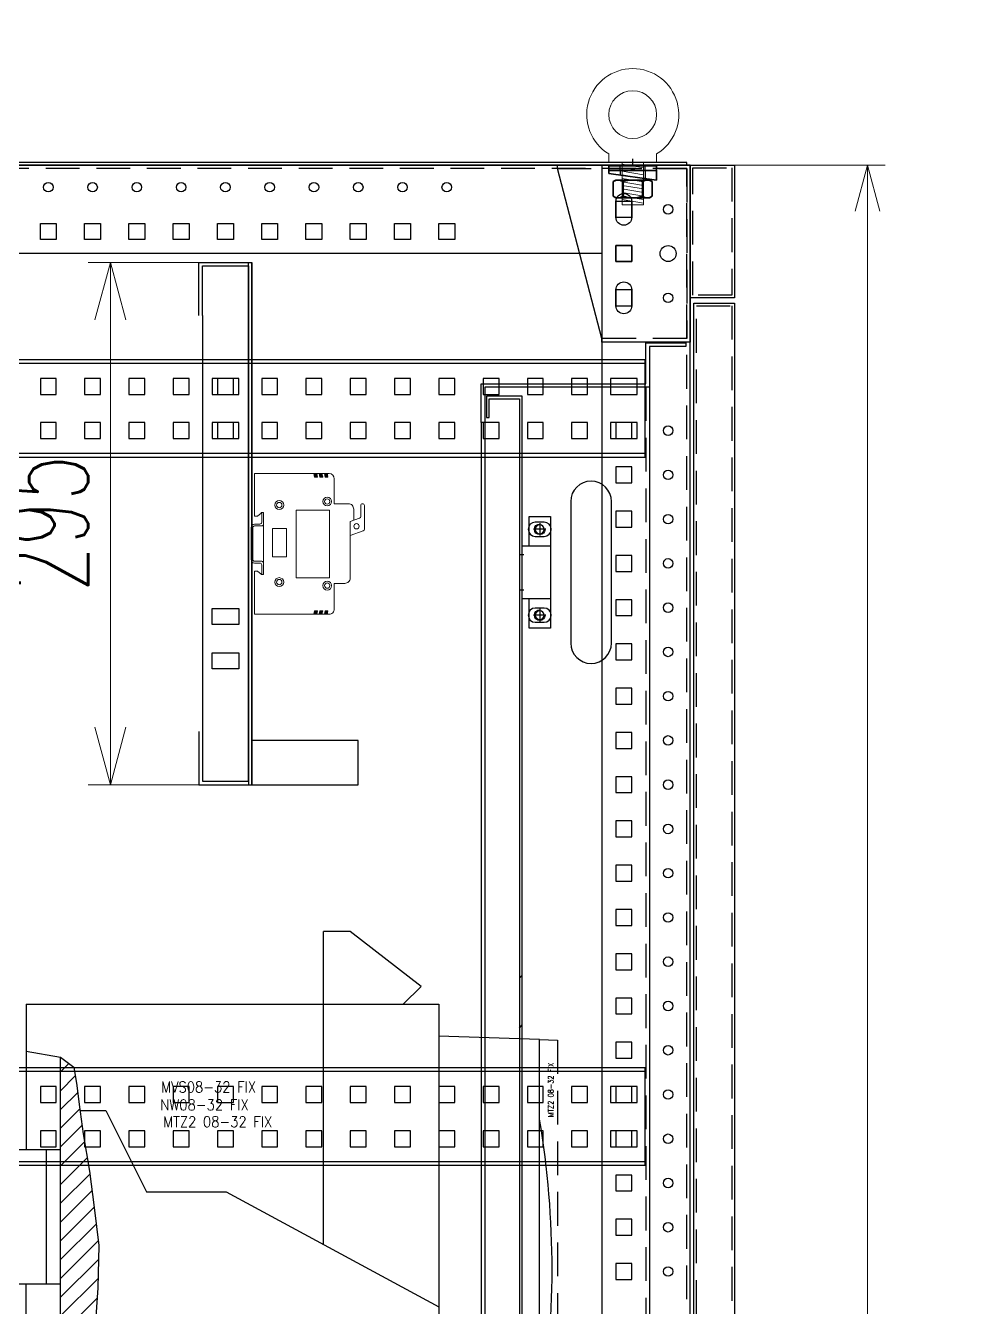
# Model space of a CAD drawing. Header units: millimetres. Extents: x 173893 to 258446, y -176540 to -123824.
# Drawn here: x 203995 to 204534, y -139712 to -138988 of the extents above; entities that cross this region are included whole.
import ezdxf
from ezdxf.enums import TextEntityAlignment as Align

# ---------------------------------------------------------------- set-up
doc = ezdxf.new("R2010")
doc.units = ezdxf.units.MM
doc.header["$LTSCALE"] = 3
for name, pattern in [('ACAD_ISO04W100', [30, 24, -3, 0, -3]), ('CACHE2', [4.7625, 3.175, -1.5875]), ('HIDDEN', [9.525, 6.35, -3.175])]:
    doc.linetypes.add(name, pattern=pattern)
doc.layers.add('@.DM. KÍCH THƯỚC', color=8, linetype='Continuous', transparency=0.2)
for name, color, linetype in [('@.DM. NÉT CHÍNH', 7, 'Continuous'), ('@.DM. NÉT ĐỤC', 2, 'Continuous'), ('@.VISIBLE', 7, 'Continuous'), ('centerline', 6, 'ACAD_ISO04W100'), ('equipments', 2, 'Continuous'), ('Thiet bi', 7, 'Continuous')]:
    doc.layers.add(name, color=color, linetype=linetype)
doc.layers.add('FORT', color=2, linetype='Continuous', lineweight=35)
doc.layers.add('POINTILLE', color=8, linetype='CACHE2', lineweight=25)
doc.styles.add('Ann_w01', font='romans.shx', dxfattribs={"width": 0.6, "bigfont": 'chineset.shx'})
doc.styles.add('HW_Standard', font='complex.shx', dxfattribs={"width": 0.9})
doc.dimstyles.new('Dim 01_SC20', dxfattribs={"dimscale": 20, "dimtxt": 2, "dimasz": 1.3, "dimexe": 0.5, "dimexo": 0.5, "dimgap": 0.5, "dimtad": 1, "dimdec": 1, "dimzin": 12, "dimdsep": 46, "dimtxsty": 'Ann_w01', "dimblk": 'OPEN30', "dimcen": 1.5, "dimclrd": 6, "dimclre": 6, "dimclrt": 3, "dimadec": 1, "dimazin": 3, "dimtm": 1e-09, "dimtfac": 1, "dimtdec": 1, "dimtix": 1, "dimtmove": 0, "dimatfit": 3, "dimldrblk": 'OPEN30', "dimfxl": 1, "dimtolj": 1, "dimlwd": 0, "dimlwe": 0, "dimarcsym": 0})
doc.dimstyles.new('Dim 01_SC25', dxfattribs={"dimscale": 25, "dimtxt": 2, "dimasz": 1.3, "dimexe": 0.5, "dimexo": 0.5, "dimgap": 0.5, "dimtad": 1, "dimdec": 1, "dimzin": 12, "dimdsep": 46, "dimtxsty": 'Ann_w01', "dimblk": 'OPEN30', "dimcen": 1.5, "dimclrd": 6, "dimclre": 6, "dimclrt": 3, "dimadec": 1, "dimazin": 3, "dimtm": 1e-09, "dimtfac": 1, "dimtdec": 1, "dimtix": 1, "dimtmove": 0, "dimatfit": 3, "dimldrblk": 'OPEN30', "dimfxl": 1, "dimtolj": 1, "dimlwd": 0, "dimlwe": 0, "dimarcsym": 0})

# ---------------------------------------------------------------- blocks, each defined once
blk = doc.blocks.new('_Open30')
at = {"color": 0, "linetype": 'ByBlock', "lineweight": -2}
for p, q in [((-1, 0.268), (0, 0)), ((0, 0), (-1, -0.268)), ((0, 0), (-1, 0))]:
    blk.add_line(p, q, dxfattribs=at)
blk = doc.blocks.new('*D608')
at = {"layer": '@.DM. NÉT CHÍNH', "color": 6, "linetype": 'Continuous', "lineweight": 0, "transparency": 16777216}
for p, q in [((204110.12, -139121.4), (204030.19, -139121.4)), ((204042.69, -139383.9), (204042.69, -139153.9)), ((204110.12, -139416.4), (204030.19, -139416.4))]:
    blk.add_line(p, q, dxfattribs=at)
at = {"layer": 'Defpoints', "color": 0, "linetype": 'Continuous', "transparency": 16777216}
for p in [(204042.69, -139121.4), (204122.62, -139121.4), (204122.62, -139416.4)]:
    blk.add_point(p, dxfattribs=at)
at = {"layer": '@.DM. NÉT CHÍNH', "color": 6, "linetype": 'Continuous', "lineweight": 0, "transparency": 16777216, "xscale": 32.5, "yscale": 32.5, "zscale": 32.5}
for p, rotation in [((204042.69, -139121.4), 90), ((204042.69, -139416.4), 270)]:
    blk.add_blockref('_Open30', p, dxfattribs=dict(at, rotation=rotation))
at = {"layer": '@.DM. NÉT CHÍNH', "color": 3, "linetype": 'Continuous', "transparency": 16777216, "insert": (204005.19, -139268.9), "char_height": 50, "attachment_point": 5, "rotation": 90, "style": 'Ann_w01'}
blk.add_mtext('\\A1;295', dxfattribs=at)
blk = doc.blocks.new('*D616')
at = {"layer": '@.DM. KÍCH THƯỚC', "color": 6, "lineweight": 0, "transparency": 16777216}
for p, q in [((204380.12, -139066.4), (204480.12, -139066.4)), ((204470.12, -141240.4), (204470.12, -139092.4)), ((204380.12, -141266.4), (204480.12, -141266.4))]:
    blk.add_line(p, q, dxfattribs=at)
at = {"layer": 'Defpoints', "color": 0, "transparency": 16777216}
for p in [(204370.12, -139066.4), (204470.12, -139066.4), (204370.12, -141266.4)]:
    blk.add_point(p, dxfattribs=at)
at = {"layer": '@.DM. KÍCH THƯỚC', "color": 6, "lineweight": 0, "transparency": 16777216, "xscale": 26, "yscale": 26, "zscale": 26}
for p, rotation in [((204470.12, -139066.4), 90), ((204470.12, -141266.4), 270)]:
    blk.add_blockref('_Open30', p, dxfattribs=dict(at, rotation=rotation))
at = {"layer": '@.DM. KÍCH THƯỚC', "color": 3, "transparency": 16777216, "insert": (204440.12, -140166.4), "char_height": 40, "attachment_point": 5, "rotation": 90, "style": 'Ann_w01'}
blk.add_mtext('\\A1;2200', dxfattribs=at)
blk = doc.blocks.new('HL012 D')
at = {"color": 6, "linetype": 'Continuous'}
for p, q in [((13.5, 24.25), (6.5, 24.25)), ((10, 20.75), (10, 27.75)), ((10, -27.75), (10, -20.75)), ((13.5, -24.25), (6.5, -24.25))]:
    blk.add_line(p, q, dxfattribs=at)
at = {"layer": 'centerline'}
for p, q in [((-1, 10), (1, 10)), ((-1, -10), (1, -10))]:
    blk.add_line(p, q, dxfattribs=at)
at = {"layer": 'equipments'}
for points in [[(4, -15), (4, -31.5), (16, -31.5), (16, 31.5), (4, 31.5), (4, 15)], [(16, 15), (0, 15), (0, -15), (16, -15)]]:
    blk.add_lwpolyline(points, dxfattribs=at)
for centre in [(10, 24.25), (10, -24.25)]:
    blk.add_circle(centre, 2.5, dxfattribs=at)
at = {"layer": 'equipments', "color": 8}
for centre in [(10, 24.25), (10, -24.25)]:
    blk.add_arc(centre, 3, 0, 270, dxfattribs=at)
blk = doc.blocks.new('A$C95002fa8')
at = {"layer": '@.DM. NÉT CHÍNH'}
blk.add_lwpolyline([(0, 100), (75, 100), (75, 0), (25, 0), (25, 2), (0, 98)], close=True, dxfattribs=at)
at = {"layer": '@.DM. NÉT CHÍNH', "linetype": 'HIDDEN'}
blk.add_lwpolyline([(0, 98), (73, 98), (73, 2), (25, 2)], dxfattribs=at)
at = {"layer": '@.DM. NÉT ĐỤC'}
for points in [[(42, 70.5), (42, 79.5), (33, 79.5), (33, 70.5)], [(42, 45.5), (42, 54.5), (33, 54.5), (33, 45.5)], [(42, 20.5), (42, 29.5), (33, 29.5), (33, 20.5)]]:
    blk.add_lwpolyline(points, close=True, dxfattribs=at)
for centre, radius in [((62.5, 75), 2.7), ((62.5, 50), 4.5), ((62.5, 25), 2.7)]:
    blk.add_circle(centre, radius, dxfattribs=at)
blk = doc.blocks.new('HM12_COTE')
at = {"layer": 'FORT'}
for p, q in [((-10.97, 9.15), (-9.5, 10)), ((-10.97, 0.85), (-10.97, 9.15)), ((9.5, 10), (-9.5, 10)), ((-5.48, 0.85), (-5.48, 9.15)), ((5.48, 0.85), (5.48, 9.15)), ((10.97, 9.15), (9.5, 10)), ((10.97, 0.85), (10.97, 9.15)), ((-9.5, 0), (-10.97, 0.85)), ((-9.5, 0), (9.5, 0)), ((9.5, 0), (10.97, 0.85))]:
    blk.add_line(p, q, dxfattribs=at)
for centre, radius, start, end in [((-8.23, 5.14), 4.86, 55.61585, 124.38415), ((0, -8.15), 18.15, 72.4121, 107.5879), ((8.23, 5.14), 4.86, 55.61585, 124.38415), ((-8.23, 4.86), 4.86, 235.61585, 304.38415), ((0, 18.15), 18.15, 252.4121, 287.5879), ((8.23, 4.86), 4.86, 235.61585, 304.38415)]:
    blk.add_arc(centre, radius, start, end, dxfattribs=at)
blk = doc.blocks.new('CALE_M12_IPN')
at = {"layer": 'FORT'}
for p, q in [((-13.5, 3.61), (13.5, 3.61)), ((-13.5, -1.89), (-13.5, 3.61)), ((13.5, 1.89), (-13.5, -1.89)), ((13.5, 3.61), (13.5, 1.89))]:
    blk.add_line(p, q, dxfattribs=at)
at = {"layer": 'POINTILLE'}
for p, q in [((-7, 3.61), (-7, -0.98)), ((7, 3.61), (7, 0.98))]:
    blk.add_line(p, q, dxfattribs=at)
blk = doc.blocks.new('RONDELLE_M12')
at = {"layer": 'FORT'}
blk.add_lwpolyline([(-13.5, 2.5), (-13.5, 0), (13.5, 0), (13.5, 2.5)], close=True, dxfattribs=at)
at = {"layer": 'POINTILLE'}
for p, q in [((-7, 0), (-7, 2.5)), ((7, 0), (7, 2.5))]:
    blk.add_line(p, q, dxfattribs=at)
blk = doc.blocks.new('Lifting Side')
at = {"layer": 'centerline'}
blk.add_line((0, -2), (0, 2), dxfattribs=at)
at = {"layer": 'equipments', "lineweight": 0}
for p, q in [((-13.5, 0), (-13.5, 4.78)), ((13.5, 0), (-13.5, 0)), ((-6, 0), (-6, -24)), ((6, 0), (-6, 0)), ((6, 0), (6, -24)), ((13.5, 0), (13.5, 4.78)), ((6, -24), (-6, -24))]:
    blk.add_line(p, q, dxfattribs=at)
at = {"layer": 'equipments', "color": 8, "lineweight": 0}
for p, q in [((6, -1), (-6, -3)), ((6, -3), (-6, -5)), ((6, -5), (-6, -7)), ((6, -7), (-6, -9)), ((6, -9), (-6, -11)), ((6, -11), (-6, -13)), ((6, -13), (-6, -15)), ((6, -15), (-6, -17)), ((6, -17), (-6, -19)), ((6, -19), (-6, -21)), ((6, -21), (-6, -23))]:
    blk.add_line(p, q, dxfattribs=at)
at = {"layer": 'equipments', "lineweight": 0}
blk.add_circle((0, 27), 13.5, dxfattribs=at)
blk.add_arc((0, 27), 26, 301.28067, 238.71933, dxfattribs=at)
for name, p in [('RONDELLE_M12', (0, -4.5)), ('CALE_M12_IPN', (0, -8.11)), ('HM12_COTE', (0, -20))]:
    blk.add_blockref(name, p)

msp = doc.modelspace()

# ---------------------------------------------------------------- hatches: boundary and pattern name
at = {"lineweight": 9}
h = msp.add_hatch(dxfattribs=at)
h.set_pattern_fill('JIS_STN_2.5', color=256, scale=0.3, style=0)
h.set_pattern_definition([(315, (91074.4761, -101865.3232), (-0.530330086, -0.530330086), []), (315, (91075.0056, -101865.3232), (-0.530330086, -0.530330086), [0.36, -0.15])])
h.paths.add_polyline_path([(204157.63, -139240.66), (204159.16, -139240.66), (204159.55, -139242.62), (204158.02, -139242.62)])
h = msp.add_hatch(dxfattribs=at)
h.set_pattern_fill('JIS_STN_2.5', color=256, scale=0.3, style=0)
h.set_pattern_definition([(315, (91077.4761, -101865.3232), (-0.530330086, -0.530330086), []), (315, (91078.0056, -101865.3232), (-0.530330086, -0.530330086), [0.36, -0.15])])
h.paths.add_polyline_path([(204160.63, -139240.66), (204162.16, -139240.66), (204162.55, -139242.62), (204161.02, -139242.62)])
h = msp.add_hatch(dxfattribs=at)
h.set_pattern_fill('JIS_STN_2.5', color=256, scale=0.3, style=0)
h.set_pattern_definition([(315, (91080.4761, -101865.3232), (-0.530330086, -0.530330086), []), (315, (91081.0056, -101865.3232), (-0.530330086, -0.530330086), [0.36, -0.15])])
h.paths.add_polyline_path([(204163.63, -139240.66), (204165.16, -139240.66), (204165.55, -139242.62), (204164.02, -139242.62)])
h = msp.add_hatch(dxfattribs=at)
h.set_pattern_fill('JIS_STN_2.5', color=256, scale=0.3, style=0)
h.set_pattern_definition([(45, (91074.4761, -176695.4772), (-0.530330086, 0.530330086), []), (45, (91075.0056, -176695.4772), (-0.530330086, 0.530330086), [0.36, -0.15])])
h.paths.add_polyline_path([(204157.63, -139320.14), (204159.16, -139320.14), (204159.55, -139318.18), (204158.02, -139318.18)])
h = msp.add_hatch(dxfattribs=at)
h.set_pattern_fill('JIS_STN_2.5', color=256, scale=0.3, style=0)
h.set_pattern_definition([(45, (91077.4761, -176695.4772), (-0.530330086, 0.530330086), []), (45, (91078.0056, -176695.4772), (-0.530330086, 0.530330086), [0.36, -0.15])])
h.paths.add_polyline_path([(204160.63, -139320.14), (204162.16, -139320.14), (204162.55, -139318.18), (204161.02, -139318.18)])
h = msp.add_hatch(dxfattribs=at)
h.set_pattern_fill('JIS_STN_2.5', color=256, scale=0.3, style=0)
h.set_pattern_definition([(45, (91080.4761, -176695.4772), (-0.530330086, 0.530330086), []), (45, (91081.0056, -176695.4772), (-0.530330086, 0.530330086), [0.36, -0.15])])
h.paths.add_polyline_path([(204163.63, -139320.14), (204165.16, -139320.14), (204165.55, -139318.18), (204164.02, -139318.18)])
at = {"layer": 'Thiet bi', "linetype": 'Continuous'}
h = msp.add_hatch(dxfattribs=at)
h.set_pattern_fill('_U', color=130, scale=7.5, angle=45, style=0, pattern_type=0)
h.set_pattern_definition([(45, (204876.712, -139851.4), (-5.3033, 5.3033), [])])
h.paths.add_polyline_path([(204014.57, -139570.4), (204022.08, -139576), (204023.72, -139586.29), (204025.12, -139597.04), (204027.22, -139613.63), (204030.96, -139634.67), (204033.54, -139655.24), (204036.11, -139676.74), (204035.84, -139690.4), (204014.57, -139690.4)])
h.paths.add_polyline_path([(204014.57, -139690.4), (204035.84, -139690.4), (204035.64, -139700.58), (204034.1, -139722.51), (204032.78, -139746.1), (204031.8, -139771.65), (204034.42, -139788.36), (204037.05, -139813.59), (204035.74, -139834.23), (204033.77, -139846.4), (204033.17, -139849.85), (204032.62, -139851.4), (204014.57, -139851.4)])

# ---------------------------------------------------------------- linework, layer by layer
at = {"lineweight": 9}
msp.add_line((204180.08, -139267.03), (204178.08, -139267.7), dxfattribs=at)
at = {"color": 251, "linetype": 'HIDDEN', "true_color": 0x636466}
for p, q in [((204285.07, -139560.4), (204295.07, -139560.75)), ((204295.07, -139560.75), (204295.07, -139820.05))]:
    msp.add_line(p, q, dxfattribs=at)
at = {"color": 2}
for points in [[(204003.12, -139099.4), (204012.12, -139099.4), (204012.12, -139108.4), (204003.12, -139108.4)], [(204028.12, -139099.4), (204037.12, -139099.4), (204037.12, -139108.4), (204028.12, -139108.4)], [(204053.12, -139099.4), (204062.12, -139099.4), (204062.12, -139108.4), (204053.12, -139108.4)], [(204078.12, -139099.4), (204087.12, -139099.4), (204087.12, -139108.4), (204078.12, -139108.4)], [(204103.12, -139099.4), (204112.12, -139099.4), (204112.12, -139108.4), (204103.12, -139108.4)], [(204128.12, -139099.4), (204137.12, -139099.4), (204137.12, -139108.4), (204128.12, -139108.4)], [(204153.12, -139099.4), (204162.12, -139099.4), (204162.12, -139108.4), (204153.12, -139108.4)], [(204178.12, -139099.4), (204187.12, -139099.4), (204187.12, -139108.4), (204178.12, -139108.4)], [(204203.12, -139099.4), (204212.12, -139099.4), (204212.12, -139108.4), (204203.12, -139108.4)], [(204228.12, -139099.4), (204237.12, -139099.4), (204237.12, -139108.4), (204228.12, -139108.4)]]:
    msp.add_lwpolyline(points, close=True, dxfattribs=at)
at = {"lineweight": 9}
for points in [[(204129.12, -139262.7), (204127.87, -139262.7), (204127.87, -139262.95), (204125.78, -139264.7), (204124.12, -139264.7), (204124.12, -139240.66), (204166.12, -139240.66, -0.414213), (204169.12, -139243.66), (204169.12, -139257.7), (204177.08, -139257.7, -0.414214), (204180.08, -139260.7), (204180.08, -139267.03)], [(204186.08, -139258.7), (204186.08, -139272.01), (204186.08, -139258.7, 0.414214), (204185.08, -139257.7), (204185.08, -139257.7, 0.414214), (204184.08, -139258.7), (204184.08, -139264.98, -0.322823), (204183.39, -139265.93), (204178.08, -139267.7), (204178.08, -139275.7), (204185.43, -139272.94, 0.312633), (204186.08, -139272.01)], [(204178.08, -139267.7), (204178.08, -139299.7, -0.414214), (204175.08, -139302.7), (204169.12, -139302.7), (204169.12, -139317.14, -0.414214), (204166.12, -139320.14), (204124.12, -139320.14), (204124.12, -139295.7), (204125.78, -139295.7), (204127.87, -139297.45), (204127.87, -139297.7), (204129.12, -139297.7), (204129.12, -139262.7), (204127.87, -139262.7), (204127.87, -139262.95), (204125.78, -139264.7)]]:
    msp.add_lwpolyline(points, format="xyb", dxfattribs=at)
for points in [[(204157.63, -139240.66), (204159.16, -139240.66), (204159.55, -139242.62), (204158.02, -139242.62)], [(204157.63, -139240.66), (204159.16, -139240.66), (204159.55, -139242.62), (204158.02, -139242.62)], [(204160.63, -139240.66), (204162.16, -139240.66), (204162.55, -139242.62), (204161.02, -139242.62)], [(204160.63, -139240.66), (204162.16, -139240.66), (204162.55, -139242.62), (204161.02, -139242.62)], [(204163.63, -139240.66), (204165.16, -139240.66), (204165.55, -139242.62), (204164.02, -139242.62)], [(204163.63, -139240.66), (204165.16, -139240.66), (204165.55, -139242.62), (204164.02, -139242.62)], [(204157.63, -139320.14), (204159.16, -139320.14), (204159.55, -139318.18), (204158.02, -139318.18)], [(204160.63, -139320.14), (204162.16, -139320.14), (204162.55, -139318.18), (204161.02, -139318.18)], [(204163.63, -139320.14), (204165.16, -139320.14), (204165.55, -139318.18), (204164.02, -139318.18)]]:
    msp.add_lwpolyline(points, close=True, dxfattribs=at)
at = {"color": 8, "lineweight": 9}
msp.add_lwpolyline([(204129.12, -139297.7), (204129.12, -139291.2, 0.414214), (204128.12, -139290.2), (204124.12, -139290.2, -0.414214), (204123.12, -139289.2), (204123.12, -139271.2, -0.414214), (204124.12, -139270.2), (204128.12, -139270.2, 0.414214), (204129.12, -139269.2), (204129.12, -139262.7), (204128.12, -139262.7), (204128.12, -139268.2, -0.414214), (204127.12, -139269.2), (204124.12, -139269.2, 0.414214), (204122.12, -139271.2), (204122.12, -139289.2, 0.414214), (204124.12, -139291.2), (204127.12, -139291.2, -0.414214), (204128.12, -139292.2), (204128.12, -139297.7)], format="xyb", close=True, dxfattribs=at)
for points in [[(204147.49, -139299.52), (204166.47, -139299.52), (204166.47, -139261.42), (204147.49, -139261.42)], [(204134.18, -139287.7), (204142.18, -139287.7), (204142.18, -139271.7), (204134.18, -139271.7)]]:
    msp.add_lwpolyline(points, close=True, dxfattribs=at)
at = {"color": 2}
for centre in [(204007.62, -139078.9), (204032.62, -139078.9), (204057.62, -139078.9), (204082.62, -139078.9), (204107.62, -139078.9), (204132.62, -139078.9), (204157.62, -139078.9), (204182.62, -139078.9), (204207.62, -139078.9), (204232.62, -139078.9)]:
    msp.add_circle(centre, 2.7, dxfattribs=at)
at = {"color": 8, "lineweight": 9}
for centre, radius in [((204138.04, -139258.43), 2.5), ((204138.04, -139258.43), 1.5), ((204165.11, -139256.43), 2.5), ((204165.11, -139256.43), 1.5), ((204138.04, -139301.96), 2.5), ((204138.04, -139301.96), 1.5), ((204165.11, -139303.96), 2.5), ((204165.11, -139303.96), 1.5)]:
    msp.add_circle(centre, radius, dxfattribs=at)
at = {"lineweight": 9}
msp.add_circle((204181.63, -139270.4), 1.5, dxfattribs=at)
at = {"layer": '@.DM. NÉT CHÍNH', "linetype": 'Continuous'}
msp.add_line((204094.62, -139151.4), (204094.62, -139386.4), dxfattribs=at)
at = {"layer": '@.DM. NÉT CHÍNH', "color": 1}
for p, q in [((204344.62, -139178.4), (203420.62, -139178.4)), ((204344.62, -139229.4), (203420.62, -139229.4)), ((204344.62, -139578.4), (203420.62, -139578.4)), ((204344.62, -139629.4), (203420.62, -139629.4))]:
    msp.add_line(p, q, dxfattribs=at)
at = {"layer": '@.DM. NÉT CHÍNH', "color": 6, "linetype": 'HIDDEN'}
msp.add_line((204345.12, -139191.9), (204345.12, -141040.9), dxfattribs=at)
at = {"layer": '@.DM. NÉT CHÍNH', "color": 6}
for p, q in [((204347.12, -139191.9), (204347.12, -141040.9)), ((204252.12, -139211.9), (204252.12, -141020.9)), ((204254.12, -139211.9), (204254.12, -141020.9))]:
    msp.add_line(p, q, dxfattribs=at)
at = {"layer": '@.DM. NÉT CHÍNH'}
for points in [[(204370.12, -139066.4), (203395.12, -139066.4), (203395.12, -141166.4), (204370.12, -141166.4)], [(203397.12, -139066.4), (204368.12, -139066.4), (204368.12, -139064.9), (203397.12, -139064.9)]]:
    msp.add_lwpolyline(points, close=True, dxfattribs=at)
at = {"layer": '@.DM. NÉT CHÍNH', "linetype": 'HIDDEN'}
msp.add_lwpolyline([(204368.12, -139068.4), (203397.12, -139068.4), (203397.12, -141164.4), (204368.12, -141164.4)], close=True, dxfattribs=at)
at = {"layer": '@.DM. NÉT CHÍNH'}
for points in [[(204320.12, -139066.4), (204320.12, -141166.4)], [(204320.12, -139116.4), (203445.12, -139116.4)]]:
    msp.add_lwpolyline(points, dxfattribs=at)
at = {"layer": '@.DM. NÉT CHÍNH', "color": 1}
for points in [[(204370.12, -139066.4), (204395.12, -139066.4), (204395.12, -139141.4), (204370.12, -139141.4)], [(204344.62, -139176.4), (203420.62, -139176.4), (203420.62, -139231.4), (204344.62, -139231.4)], [(204012.12, -139186.9), (204003.12, -139186.9), (204003.12, -139195.9), (204012.12, -139195.9)], [(204037.12, -139186.9), (204028.12, -139186.9), (204028.12, -139195.9), (204037.12, -139195.9)], [(204062.12, -139186.9), (204053.12, -139186.9), (204053.12, -139195.9), (204062.12, -139195.9)], [(204087.12, -139186.9), (204078.12, -139186.9), (204078.12, -139195.9), (204087.12, -139195.9)], [(204112.12, -139186.9), (204103.12, -139186.9), (204103.12, -139195.9), (204112.12, -139195.9)], [(204137.12, -139186.9), (204128.12, -139186.9), (204128.12, -139195.9), (204137.12, -139195.9)], [(204162.12, -139186.9), (204153.12, -139186.9), (204153.12, -139195.9), (204162.12, -139195.9)], [(204187.12, -139186.9), (204178.12, -139186.9), (204178.12, -139195.9), (204187.12, -139195.9)], [(204212.12, -139186.9), (204203.12, -139186.9), (204203.12, -139195.9), (204212.12, -139195.9)], [(204237.12, -139186.9), (204228.12, -139186.9), (204228.12, -139195.9), (204237.12, -139195.9)], [(204262.12, -139186.9), (204253.12, -139186.9), (204253.12, -139195.9), (204262.12, -139195.9)], [(204287.12, -139186.9), (204278.12, -139186.9), (204278.12, -139195.9), (204287.12, -139195.9)], [(204312.12, -139186.9), (204303.12, -139186.9), (204303.12, -139195.9), (204312.12, -139195.9)], [(204325.12, -139186.9), (204325.12, -139195.9), (204340.12, -139195.9), (204340.12, -139186.9)], [(204012.12, -139211.9), (204003.12, -139211.9), (204003.12, -139220.9), (204012.12, -139220.9)], [(204037.12, -139211.9), (204028.12, -139211.9), (204028.12, -139220.9), (204037.12, -139220.9)], [(204062.12, -139211.9), (204053.12, -139211.9), (204053.12, -139220.9), (204062.12, -139220.9)], [(204087.12, -139211.9), (204078.12, -139211.9), (204078.12, -139220.9), (204087.12, -139220.9)], [(204112.12, -139211.9), (204103.12, -139211.9), (204103.12, -139220.9), (204112.12, -139220.9)], [(204137.12, -139211.9), (204128.12, -139211.9), (204128.12, -139220.9), (204137.12, -139220.9)], [(204162.12, -139211.9), (204153.12, -139211.9), (204153.12, -139220.9), (204162.12, -139220.9)], [(204187.12, -139211.9), (204178.12, -139211.9), (204178.12, -139220.9), (204187.12, -139220.9)], [(204212.12, -139211.9), (204203.12, -139211.9), (204203.12, -139220.9), (204212.12, -139220.9)], [(204237.12, -139211.9), (204228.12, -139211.9), (204228.12, -139220.9), (204237.12, -139220.9)], [(204262.12, -139211.9), (204253.12, -139211.9), (204253.12, -139220.9), (204262.12, -139220.9)], [(204287.12, -139211.9), (204278.12, -139211.9), (204278.12, -139220.9), (204287.12, -139220.9)], [(204312.12, -139211.9), (204303.12, -139211.9), (204303.12, -139220.9), (204312.12, -139220.9)], [(204325.12, -139211.9), (204325.12, -139220.9), (204340.12, -139220.9), (204340.12, -139211.9)], [(204344.62, -139576.4), (203420.62, -139576.4), (203420.62, -139631.4), (204344.62, -139631.4)], [(204012.12, -139586.9), (204003.12, -139586.9), (204003.12, -139595.9), (204012.12, -139595.9)], [(204037.12, -139586.9), (204028.12, -139586.9), (204028.12, -139595.9), (204037.12, -139595.9)], [(204062.12, -139586.9), (204053.12, -139586.9), (204053.12, -139595.9), (204062.12, -139595.9)], [(204087.12, -139586.9), (204078.12, -139586.9), (204078.12, -139595.9), (204087.12, -139595.9)], [(204112.12, -139586.9), (204103.12, -139586.9), (204103.12, -139595.9), (204112.12, -139595.9)], [(204137.12, -139586.9), (204128.12, -139586.9), (204128.12, -139595.9), (204137.12, -139595.9)], [(204162.12, -139586.9), (204153.12, -139586.9), (204153.12, -139595.9), (204162.12, -139595.9)], [(204187.12, -139586.9), (204178.12, -139586.9), (204178.12, -139595.9), (204187.12, -139595.9)], [(204212.12, -139586.9), (204203.12, -139586.9), (204203.12, -139595.9), (204212.12, -139595.9)], [(204237.12, -139586.9), (204228.12, -139586.9), (204228.12, -139595.9), (204237.12, -139595.9)], [(204262.12, -139586.9), (204253.12, -139586.9), (204253.12, -139595.9), (204262.12, -139595.9)], [(204287.12, -139586.9), (204278.12, -139586.9), (204278.12, -139595.9), (204287.12, -139595.9)], [(204312.12, -139586.9), (204303.12, -139586.9), (204303.12, -139595.9), (204312.12, -139595.9)], [(204325.12, -139586.9), (204325.12, -139595.9), (204340.12, -139595.9), (204340.12, -139586.9)], [(204012.12, -139611.9), (204003.12, -139611.9), (204003.12, -139620.9), (204012.12, -139620.9)], [(204037.12, -139611.9), (204028.12, -139611.9), (204028.12, -139620.9), (204037.12, -139620.9)], [(204062.12, -139611.9), (204053.12, -139611.9), (204053.12, -139620.9), (204062.12, -139620.9)], [(204087.12, -139611.9), (204078.12, -139611.9), (204078.12, -139620.9), (204087.12, -139620.9)], [(204112.12, -139611.9), (204103.12, -139611.9), (204103.12, -139620.9), (204112.12, -139620.9)], [(204137.12, -139611.9), (204128.12, -139611.9), (204128.12, -139620.9), (204137.12, -139620.9)], [(204162.12, -139611.9), (204153.12, -139611.9), (204153.12, -139620.9), (204162.12, -139620.9)], [(204187.12, -139611.9), (204178.12, -139611.9), (204178.12, -139620.9), (204187.12, -139620.9)], [(204212.12, -139611.9), (204203.12, -139611.9), (204203.12, -139620.9), (204212.12, -139620.9)], [(204237.12, -139611.9), (204228.12, -139611.9), (204228.12, -139620.9), (204237.12, -139620.9)], [(204262.12, -139611.9), (204253.12, -139611.9), (204253.12, -139620.9), (204262.12, -139620.9)], [(204287.12, -139611.9), (204278.12, -139611.9), (204278.12, -139620.9), (204287.12, -139620.9)], [(204312.12, -139611.9), (204303.12, -139611.9), (204303.12, -139620.9), (204312.12, -139620.9)], [(204325.12, -139611.9), (204325.12, -139620.9), (204340.12, -139620.9), (204340.12, -139611.9)]]:
    msp.add_lwpolyline(points, close=True, dxfattribs=at)
at = {"layer": '@.DM. NÉT CHÍNH', "color": 1, "linetype": 'HIDDEN'}
msp.add_lwpolyline([(204371.62, -139067.9), (204393.62, -139067.9), (204393.62, -139139.9), (204371.62, -139139.9)], close=True, dxfattribs=at)
at = {"layer": '@.DM. NÉT CHÍNH', "color": 2}
for points in [[(204337.12, -139086.9), (204337.12, -139095.9, -1), (204328.12, -139095.9), (204328.12, -139086.9, -1)], [(204337.12, -139136.9), (204337.12, -139145.9, -1), (204328.12, -139145.9), (204328.12, -139136.9, -1)]]:
    msp.add_lwpolyline(points, format="xyb", close=True, dxfattribs=at)
for points in [[(204328.12, -139120.9), (204328.12, -139111.9), (204337.12, -139111.9), (204337.12, -139120.9)], [(204328.12, -139211.9), (204328.12, -139220.9), (204337.12, -139220.9), (204337.12, -139211.9)], [(204328.12, -139236.9), (204328.12, -139245.9), (204337.12, -139245.9), (204337.12, -139236.9)], [(204328.12, -139261.9), (204328.12, -139270.9), (204337.12, -139270.9), (204337.12, -139261.9)], [(204328.12, -139286.9), (204328.12, -139295.9), (204337.12, -139295.9), (204337.12, -139286.9)], [(204328.12, -139311.9), (204328.12, -139320.9), (204337.12, -139320.9), (204337.12, -139311.9)], [(204328.12, -139336.9), (204328.12, -139345.9), (204337.12, -139345.9), (204337.12, -139336.9)], [(204328.12, -139361.9), (204328.12, -139370.9), (204337.12, -139370.9), (204337.12, -139361.9)], [(204328.12, -139386.9), (204328.12, -139395.9), (204337.12, -139395.9), (204337.12, -139386.9)], [(204328.12, -139411.9), (204328.12, -139420.9), (204337.12, -139420.9), (204337.12, -139411.9)], [(204328.12, -139436.9), (204328.12, -139445.9), (204337.12, -139445.9), (204337.12, -139436.9)], [(204328.12, -139461.9), (204328.12, -139470.9), (204337.12, -139470.9), (204337.12, -139461.9)], [(204328.12, -139486.9), (204328.12, -139495.9), (204337.12, -139495.9), (204337.12, -139486.9)], [(204328.12, -139511.9), (204328.12, -139520.9), (204337.12, -139520.9), (204337.12, -139511.9)], [(204328.12, -139536.9), (204328.12, -139545.9), (204337.12, -139545.9), (204337.12, -139536.9)], [(204328.12, -139561.9), (204328.12, -139570.9), (204337.12, -139570.9), (204337.12, -139561.9)], [(204328.12, -139586.9), (204328.12, -139595.9), (204337.12, -139595.9), (204337.12, -139586.9)], [(204328.12, -139611.9), (204328.12, -139620.9), (204337.12, -139620.9), (204337.12, -139611.9)], [(204328.12, -139636.9), (204328.12, -139645.9), (204337.12, -139645.9), (204337.12, -139636.9)], [(204328.12, -139661.9), (204328.12, -139670.9), (204337.12, -139670.9), (204337.12, -139661.9)], [(204328.12, -139686.9), (204328.12, -139695.9), (204337.12, -139695.9), (204337.12, -139686.9)]]:
    msp.add_lwpolyline(points, close=True, dxfattribs=at)
at = {"layer": '@.DM. NÉT CHÍNH', "color": 4}
for points in [[(204372.12, -139144.4), (204395.12, -139144.4), (204395.12, -141088.4), (204372.12, -141088.4)], [(204255.12, -141023.9), (204255.12, -141035.9), (204275.12, -141035.9), (204275.12, -139196.9), (204255.12, -139196.9), (204255.12, -139208.9), (204256.62, -139208.9), (204256.62, -139198.4), (204273.62, -139198.4), (204273.62, -141034.4), (204256.62, -141034.4), (204256.62, -141023.9)]]:
    msp.add_lwpolyline(points, close=True, dxfattribs=at)
at = {"layer": '@.DM. NÉT CHÍNH', "color": 4, "linetype": 'HIDDEN'}
msp.add_lwpolyline([(204373.62, -139145.9), (204393.62, -139145.9), (204393.62, -141086.9), (204373.62, -141086.9)], close=True, dxfattribs=at)
at = {"layer": '@.DM. NÉT CHÍNH', "color": 6}
msp.add_lwpolyline([(204252.12, -139211.9), (204252.12, -139189.9), (204345.12, -139189.9), (204345.12, -139166.9), (204367.62, -139166.9), (204367.62, -139168.9), (204347.12, -139168.9), (204347.12, -139191.9), (204254.12, -139191.9), (204254.12, -139211.9)], close=True, dxfattribs=at)
for points in [[(204325.62, -139336.4), (204325.62, -139256.4, 1), (204302.62, -139256.4), (204302.62, -139336.4, 1)], [(204287.62, -139268.15), (204282.62, -139268.15, 1), (204282.62, -139276.15), (204287.62, -139276.15, 1)], [(204282.62, -139324.65), (204287.62, -139324.65, 1), (204287.62, -139316.65), (204282.62, -139316.65, 1)]]:
    msp.add_lwpolyline(points, format="xyb", close=True, dxfattribs=at)
at = {"layer": '@.DM. NÉT CHÍNH', "linetype": 'Continuous'}
msp.add_lwpolyline([(204122.62, -139416.4), (204182.62, -139416.4), (204182.62, -139391.4), (204122.62, -139391.4)], close=True, dxfattribs=at)
at = {"layer": '@.DM. NÉT CHÍNH', "color": 2}
for centre, radius in [((204357.62, -139091.4), 2.7), ((204357.62, -139116.4), 4.5), ((204357.62, -139141.4), 2.7), ((204357.62, -139216.4), 2.7), ((204357.62, -139241.4), 2.7), ((204357.62, -139266.4), 2.7), ((204357.62, -139291.4), 2.7), ((204357.62, -139316.4), 2.7), ((204357.62, -139341.4), 2.7), ((204357.62, -139366.4), 2.7), ((204357.62, -139391.4), 2.7), ((204357.62, -139416.4), 2.7), ((204357.62, -139441.4), 2.7), ((204357.62, -139466.4), 2.7), ((204357.62, -139491.4), 2.7), ((204357.62, -139516.4), 2.7), ((204357.62, -139541.4), 2.7), ((204357.62, -139566.4), 2.7), ((204357.62, -139591.4), 2.7), ((204357.62, -139616.4), 2.7), ((204357.62, -139641.4), 2.7), ((204357.62, -139666.4), 2.7), ((204357.62, -139691.4), 2.7)]:
    msp.add_circle(centre, radius, dxfattribs=at)
at = {"layer": '@.VISIBLE'}
for points in [[(204092.62, -139386.4), (204092.62, -139416.4), (204122.62, -139416.4), (204122.62, -139121.4)], [(204092.62, -139151.4), (204092.62, -139121.4), (204122.62, -139121.4), (204122.62, -139416.4)], [(204094.62, -139386.4), (204094.62, -139414.4), (204120.62, -139414.4), (204120.62, -139121.4)], [(204094.62, -139151.4), (204094.62, -139123.4), (204120.62, -139123.4), (204120.62, -139416.4)]]:
    msp.add_lwpolyline(points, dxfattribs=at)
for points in [[(204115.12, -139186.9), (204100.12, -139186.9), (204100.12, -139195.9), (204115.12, -139195.9)], [(204115.12, -139211.9), (204100.12, -139211.9), (204100.12, -139220.9), (204115.12, -139220.9)], [(204115.12, -139325.9), (204100.12, -139325.9), (204100.12, -139316.9), (204115.12, -139316.9)], [(204115.12, -139350.9), (204100.12, -139350.9), (204100.12, -139341.9), (204115.12, -139341.9)]]:
    msp.add_lwpolyline(points, close=True, dxfattribs=at)
at = {"layer": 'Thiet bi', "color": 253}
for p, q in [((204163.07, -139540.4), (204163.07, -139499.4)), ((204178.07, -139499.4), (204163.07, -139499.4)), ((204218.07, -139530.4), (204178.07, -139499.4)), ((204218.07, -139530.4), (204208.07, -139540.4)), ((203995.07, -139540.4), (203995.07, -139622.4)), ((203995.07, -139540.4), (204228.07, -139540.4)), ((204228.07, -139540.4), (204228.07, -139558.41)), ((203995.07, -139755.4), (203995.07, -139698.4))]:
    msp.add_line(p, q, dxfattribs=at)
at = {"layer": 'Thiet bi', "color": 254}
for p, q in [((204163.07, -139676.19), (204163.07, -139540.4)), ((203995.07, -139566.96), (204014.57, -139570.4)), ((204014.57, -139851.4), (204014.57, -139570.4)), ((204025.54, -139600.4), (204040.07, -139600.4)), ((204040.07, -139600.4), (204063.07, -139646.4)), ((204063.07, -139646.4), (204108.07, -139646.4)), ((204108.07, -139646.4), (204228.07, -139711.4))]:
    msp.add_line(p, q, dxfattribs=at)
at = {"layer": 'Thiet bi', "color": 3}
msp.add_line((204228.07, -139558.41), (204228.07, -139822.39), dxfattribs=at)
at = {"layer": 'Thiet bi', "color": 4}
for p, q in [((204285.07, -139560.4), (204228.07, -139558.41)), ((204285.07, -139605.4), (204285.07, -139560.4)), ((204285.07, -139775.4), (204285.07, -139605.4))]:
    msp.add_line(p, q, dxfattribs=at)
at = {"layer": 'Thiet bi', "color": 1}
for p, q in [((203967.57, -139622.4), (204014.57, -139622.4)), ((204006.57, -139698.4), (204006.57, -139622.4)), ((203967.57, -139698.4), (204014.57, -139698.4))]:
    msp.add_line(p, q, dxfattribs=at)
at = {"layer": 'Thiet bi', "color": 1, "linetype": 'HIDDEN', "ltscale": 10}
msp.add_lwpolyline([(204275.12, -139552.14), (204275.12, -139524.02), (204273.62, -139525.73), (204273.62, -139553.85)], close=True, dxfattribs=at)
at = {"layer": 'Thiet bi', "color": 254}
msp.add_lwpolyline([(204014.57, -139570.4), (204022.08, -139576), (204023.72, -139586.29), (204025.12, -139597.04), (204027.22, -139613.63), (204030.96, -139634.67), (204033.54, -139655.24), (204036.11, -139676.74), (204035.64, -139700.58), (204034.1, -139722.51), (204032.78, -139746.1), (204031.8, -139771.65), (204034.42, -139788.36), (204037.05, -139813.59), (204035.74, -139834.23), (204033.77, -139846.4), (204033.17, -139849.85), (204032.62, -139851.4)], dxfattribs=at)
at = {"layer": 'Thiet bi', "color": 4}
msp.add_arc((203772.5, -139690.4), 519.57, 350.5843, 9.4157, dxfattribs=at)

# ---------------------------------------------------------------- block references
at = {"layer": '@.DM. NÉT CHÍNH'}
msp.add_blockref('A$C95002fa8', (204295.12, -139166.4), dxfattribs=at)
at = {"layer": 'equipments', "xscale": -1}
msp.add_blockref('Lifting Side', (204337.62, -139064.9), dxfattribs=at)
at = {"layer": 'equipments', "xscale": -1, "rotation": 180}
msp.add_blockref('HL012 D', (204275.12, -139296.4), dxfattribs=at)

# ---------------------------------------------------------------- texts
at = {"layer": 'Thiet bi', "color": 251, "true_color": 0x636466, "style": 'HW_Standard', "width": 0.9}
msp.add_text('MTZ2 08-32 FIX', height=3.024, rotation=90, dxfattribs=at).set_placement((204291.32, -139588.87), align=Align.MIDDLE_CENTER)
for s, p in [('MVS08-32 FIX', (204098.14, -139587.17)), ('NW08-32 FIX', (204095.81, -139597.26)), ('MTZ2 08-32 FIX', (204103.33, -139606.79))]:
    msp.add_text(s, height=6.048, dxfattribs=at).set_placement(p, align=Align.MIDDLE_CENTER)

# ---------------------------------------------------------------- dimensions: what is measured, and where the dimension line sits
at = {"layer": '@.DM. KÍCH THƯỚC'}
dim = msp.add_linear_dim(base=(204470.12, -139066.4), p1=(204370.12, -141266.4), p2=(204370.12, -139066.4), angle=90, dimstyle='Dim 01_SC20', dxfattribs=at)
dim.commit()
dim.dimension.update_dxf_attribs({"geometry": '*D616', "text_midpoint": (204440.12, -140166.4)})
at = {"layer": '@.DM. NÉT CHÍNH', "linetype": 'Continuous'}
dim = msp.add_linear_dim(base=(204042.69, -139121.4), p1=(204122.62, -139416.4), p2=(204122.62, -139121.4), angle=90, dimstyle='Dim 01_SC25', dxfattribs=at)
dim.commit()
dim.dimension.update_dxf_attribs({"geometry": '*D608', "text_midpoint": (204005.19, -139268.9)})

# ---------------------------------------------------------------- leaders
msp.add_leader([(204715.57, -139116.4), (204613.04, -138550.33), (204249.39, -138550.33)], dimstyle='Dim 01_SC20', override={"dimgap": 0.5, "dimtad": 0})

doc.saveas('drawing.dxf')
